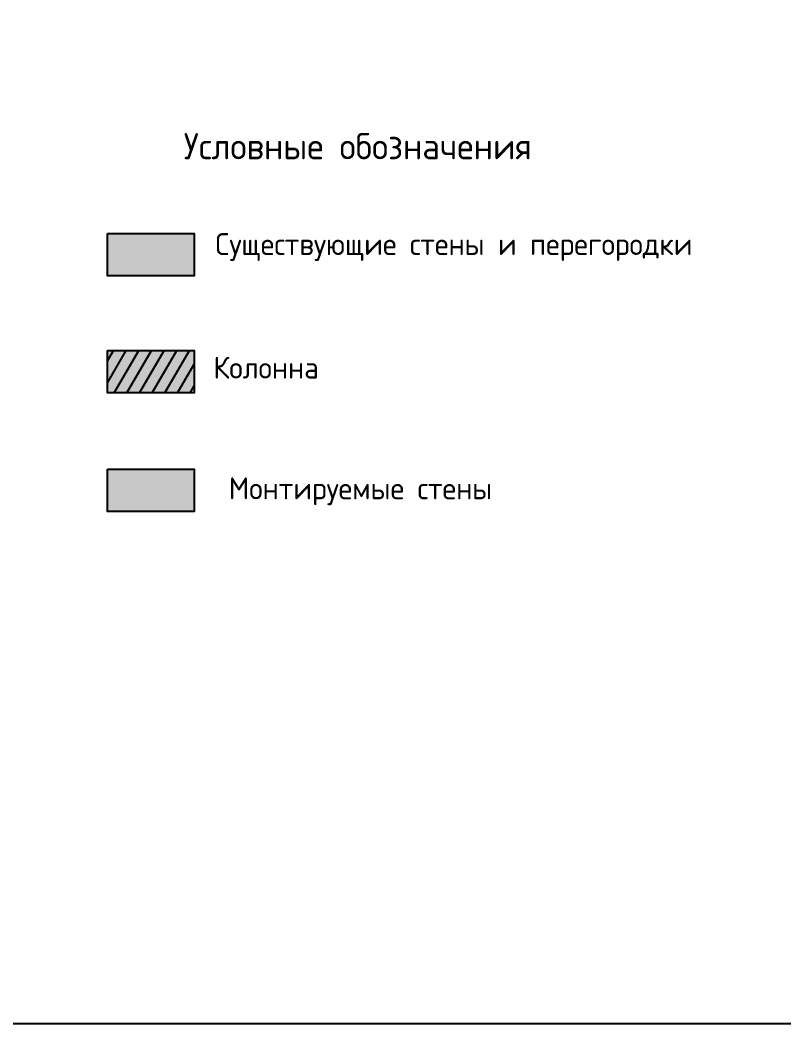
# Model space of a CAD drawing. Header units: inches. Extents: x -59797 to 874375, y -412711 to 5867.
# Drawn here: x 407604 to 416328, y -220553 to -209088 of the extents above; entities that cross this region are included whole.
import ezdxf

# ---------------------------------------------------------------- set-up
doc = ezdxf.new("R2010")
doc.units = ezdxf.units.IN
doc.header["$MEASUREMENT"] = 0
doc.styles.add('Annotative', font='GOST Common.ttf')

msp = doc.modelspace()

# ---------------------------------------------------------------- hatches: boundary and pattern name
at = {"true_color": 0x939598}
h = msp.add_hatch(color=252, dxfattribs=at)
h.dxf.hatch_style = 1
h.paths.add_polyline_path([(409592.3, -212010.2), (409592.3, -211525.8), (408602.7, -211525.8), (408602.7, -212010.2)])
h = msp.add_hatch(color=252, dxfattribs=at)
h.dxf.hatch_style = 1
h.paths.add_polyline_path([(409592.3, -213345.9), (409592.3, -212861.5), (408602.7, -212861.5), (408602.7, -213345.9)])
at = {"true_color": 0x636466}
h = msp.add_hatch(dxfattribs=at)
h.set_pattern_fill('ANSI31', color=251, scale=1000, angle=15)
h.set_pattern_definition([(60, (336216.03, -149107.74), (-108.25318, 62.5), [])])
h.paths.add_polyline_path([(409592.3, -213345.9), (409592.3, -212861.5), (408602.7, -212861.5), (408602.7, -213345.9)])
at = {"transparency": 33554687}
h = msp.add_hatch(color=5, dxfattribs=at)
h.dxf.hatch_style = 1
h.paths.add_polyline_path([(408602.7, -214215.7), (408602.7, -214700.1), (409592.3, -214700.1), (409592.3, -214215.7)])

# ---------------------------------------------------------------- linework, layer by layer
at = {"color": 7}
msp.add_lwpolyline([(369538.6, -220553.4), (369538.6, -160553.4), (449538.6, -160553.4), (449538.6, -220553.4), (369538.6, -220553.4)], dxfattribs=at)
for points in [[(408602.7, -211525.8), (409592.3, -211525.8), (409592.3, -212010.2), (408602.7, -212010.2)], [(408602.7, -212861.5), (409592.3, -212861.5), (409592.3, -213345.9), (408602.7, -213345.9)], [(408602.7, -214215.7), (409592.3, -214215.7), (409592.3, -214700.1), (408602.7, -214700.1)]]:
    msp.add_lwpolyline(points, close=True, dxfattribs=at)

# ---------------------------------------------------------------- texts
at = {"color": 7, "style": 'Annotative'}
for s, height, p in [('Условные обозначения', 300, (409472.4, -210678.6)), ('Существующие стены и перегородки', 250, (409835.3, -211771.7)), ('Колонна', 250, (409811.3, -213182.7)), (' Монтируемые стены', 250, (409835.3, -214561.6))]:
    msp.add_text(s, height=height, dxfattribs=at).set_placement(p)

doc.saveas('drawing.dxf')
